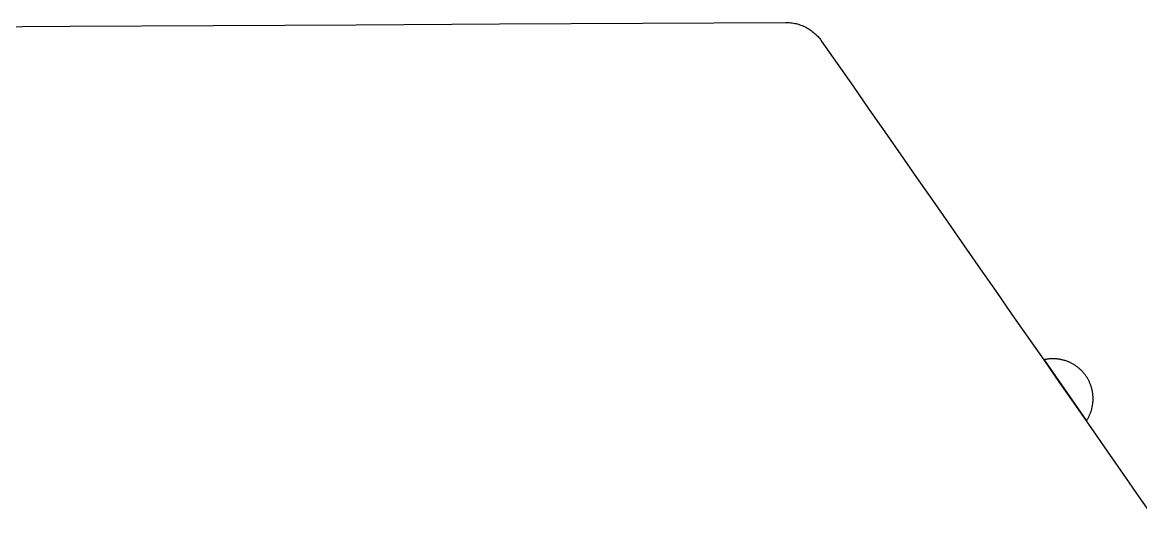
# Model space of a CAD drawing. Extents: x -246 to 246, y -104 to 199.
# Drawn here: x -65.99 to -30, y 118.05 to 134.05 of the extents above; entities that cross this region are included whole.
import ezdxf

# ---------------------------------------------------------------- set-up
doc = ezdxf.new("R2010")
doc.units = 0
doc.layers.add('Add_Red', color=1, linetype='Continuous')
doc.layers.add('Outline_Red', color=1, linetype='Continuous')

msp = doc.modelspace()

# ---------------------------------------------------------------- linework, layer by layer
at = {"layer": 'Add_Red'}
msp.add_lwpolyline([(-31.735, 121.242), (-31.723, 121.261), (-31.711, 121.28), (-31.7, 121.299), (-31.689, 121.319), (-31.678, 121.339), (-31.668, 121.358), (-31.658, 121.379), (-31.648, 121.399), (-31.639, 121.419), (-31.63, 121.44), (-31.621, 121.461), (-31.613, 121.481), (-31.605, 121.502), (-31.598, 121.524), (-31.591, 121.545), (-31.584, 121.566), (-31.578, 121.588), (-31.572, 121.609), (-31.566, 121.631), (-31.558, 121.666), (-31.553, 121.688), (-31.549, 121.71), (-31.545, 121.732), (-31.542, 121.754), (-31.538, 121.777), (-31.536, 121.799), (-31.533, 121.821), (-31.532, 121.844), (-31.53, 121.866), (-31.529, 121.888), (-31.528, 121.911), (-31.528, 121.942), (-31.528, 121.965), (-31.529, 121.987), (-31.529, 122.009), (-31.531, 122.032), (-31.533, 122.054), (-31.535, 122.076), (-31.537, 122.099), (-31.54, 122.121), (-31.544, 122.143), (-31.547, 122.165), (-31.551, 122.187), (-31.556, 122.209), (-31.561, 122.231), (-31.566, 122.253), (-31.572, 122.275), (-31.578, 122.296), (-31.584, 122.318), (-31.591, 122.339), (-31.598, 122.361), (-31.605, 122.382), (-31.613, 122.403), (-31.621, 122.424), (-31.63, 122.444), (-31.639, 122.465), (-31.648, 122.485), (-31.658, 122.506), (-31.668, 122.526), (-31.678, 122.546), (-31.689, 122.565), (-31.7, 122.585), (-31.711, 122.604), (-31.723, 122.623), (-31.735, 122.642), (-31.748, 122.661), (-31.76, 122.679), (-31.773, 122.698), (-31.787, 122.716), (-31.8, 122.734), (-31.814, 122.751), (-31.829, 122.768), (-31.843, 122.786), (-31.858, 122.802), (-31.873, 122.819), (-31.889, 122.835), (-31.904, 122.851), (-31.92, 122.867), (-31.937, 122.882), (-31.953, 122.897), (-31.97, 122.912), (-31.987, 122.927), (-32.004, 122.941), (-32.022, 122.955), (-32.04, 122.969), (-32.058, 122.982), (-32.076, 122.995), (-32.094, 123.008), (-32.113, 123.02), (-32.132, 123.032), (-32.151, 123.044), (-32.171, 123.055), (-32.19, 123.067), (-32.21, 123.077), (-32.23, 123.088), (-32.25, 123.098), (-32.27, 123.107), (-32.29, 123.117), (-32.311, 123.126), (-32.332, 123.134), (-32.353, 123.142), (-32.374, 123.15), (-32.395, 123.158), (-32.432, 123.17), (-32.453, 123.176), (-32.475, 123.182), (-32.497, 123.188), (-32.518, 123.193), (-32.54, 123.198), (-32.562, 123.203), (-32.584, 123.207), (-32.607, 123.211), (-32.629, 123.214), (-32.651, 123.217), (-32.673, 123.22), (-32.696, 123.222), (-32.718, 123.224), (-32.74, 123.226), (-32.763, 123.227), (-32.785, 123.227), (-32.813, 123.228), (-32.836, 123.228), (-32.858, 123.227), (-32.881, 123.226), (-32.903, 123.225), (-32.925, 123.223), (-32.948, 123.221), (-32.97, 123.218), (-32.992, 123.215), (-33.014, 123.212), (-33.037, 123.208), (-33.059, 123.204), (-33.081, 123.2), (-33.103, 123.195), (-33.108, 123.193), (-31.742, 121.231), (-31.735, 121.242)], dxfattribs=at)
at = {"layer": 'Outline_Red'}
msp.add_lwpolyline([(-69.066, 133.904), (-64.459, 133.929), (-59.852, 133.954), (-55.245, 133.979), (-50.638, 134.004), (-46.031, 134.029), (-41.424, 134.054), (-41.381, 134.053), (-41.339, 134.051), (-41.297, 134.048), (-41.255, 134.044), (-41.213, 134.038), (-41.172, 134.031), (-41.131, 134.023), (-41.09, 134.014), (-41.05, 134.004), (-41.01, 133.992), (-40.97, 133.979), (-40.931, 133.965), (-40.892, 133.95), (-40.854, 133.934), (-40.816, 133.917), (-40.779, 133.899), (-40.742, 133.88), (-40.706, 133.859), (-40.671, 133.837), (-40.636, 133.814), (-40.602, 133.79), (-40.568, 133.765), (-40.535, 133.739), (-40.503, 133.712), (-40.472, 133.684), (-40.441, 133.655), (-40.411, 133.625), (-40.382, 133.595), (-40.354, 133.564), (-40.327, 133.532), (-40.301, 133.499), (-40.276, 133.465), (-39.764, 132.731), (-39.253, 131.997), (-38.742, 131.263), (-38.231, 130.529), (-37.719, 129.795), (-37.208, 129.061), (-36.697, 128.327), (-36.185, 127.593), (-35.674, 126.859), (-35.163, 126.125), (-34.651, 125.391), (-34.14, 124.657), (-33.629, 123.923), (-33.117, 123.189), (-32.607, 122.455), (-32.095, 121.721), (-31.584, 120.987), (-31.072, 120.253), (-30.561, 119.519), (-30.05, 118.785), (-29.538, 118.051)], dxfattribs=at)

doc.saveas('drawing.dxf')
